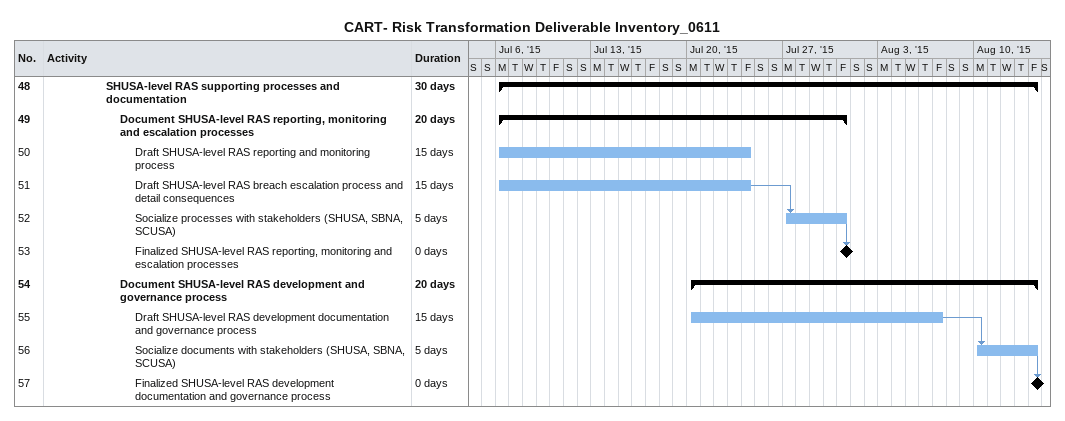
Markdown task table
CART- Risk Transformation Deliverable Inventory_0611

| ID | Level | Task | Duration | Start | Finish | Predecessors |
|---|---|---|---|---|---|---|
| 48 | 5 | **SHUSA-level RAS supporting processes and documentation** | 30d | 2015-07-06 | 2015-08-14 |  |
| 49 | 6 | **Document SHUSA-level RAS reporting, monitoring and escalation processes** | 20d | 2015-07-06 | 2015-07-31 |  |
| 50 | 7 | Draft SHUSA-level RAS reporting and monitoring process | 15d | 2015-07-06 | 2015-07-24 |  |
| 51 | 7 | Draft SHUSA-level RAS breach escalation process and detail consequences | 15d | 2015-07-06 | 2015-07-24 |  |
| 52 | 7 | Socialize processes with stakeholders (SHUSA, SBNA, SCUSA) | 5d | 2015-07-27 | 2015-07-31 | 51 |
| 53 | 7 | Finalized SHUSA-level RAS reporting, monitoring and escalation processes | 0d | 2015-07-31 | 2015-07-31 | 52 |
| 54 | 6 | **Document SHUSA-level RAS development and governance process** | 20d | 2015-07-20 | 2015-08-14 |  |
| 55 | 7 | Draft SHUSA-level RAS development documentation and governance process | 15d | 2015-07-20 | 2015-08-07 |  |
| 56 | 7 | Socialize documents with stakeholders (SHUSA, SBNA, SCUSA) | 5d | 2015-08-10 | 2015-08-14 | 55 |
| 57 | 7 | Finalized SHUSA-level RAS development documentation and governance process | 0d | 2015-08-14 | 2015-08-14 | 56 |
